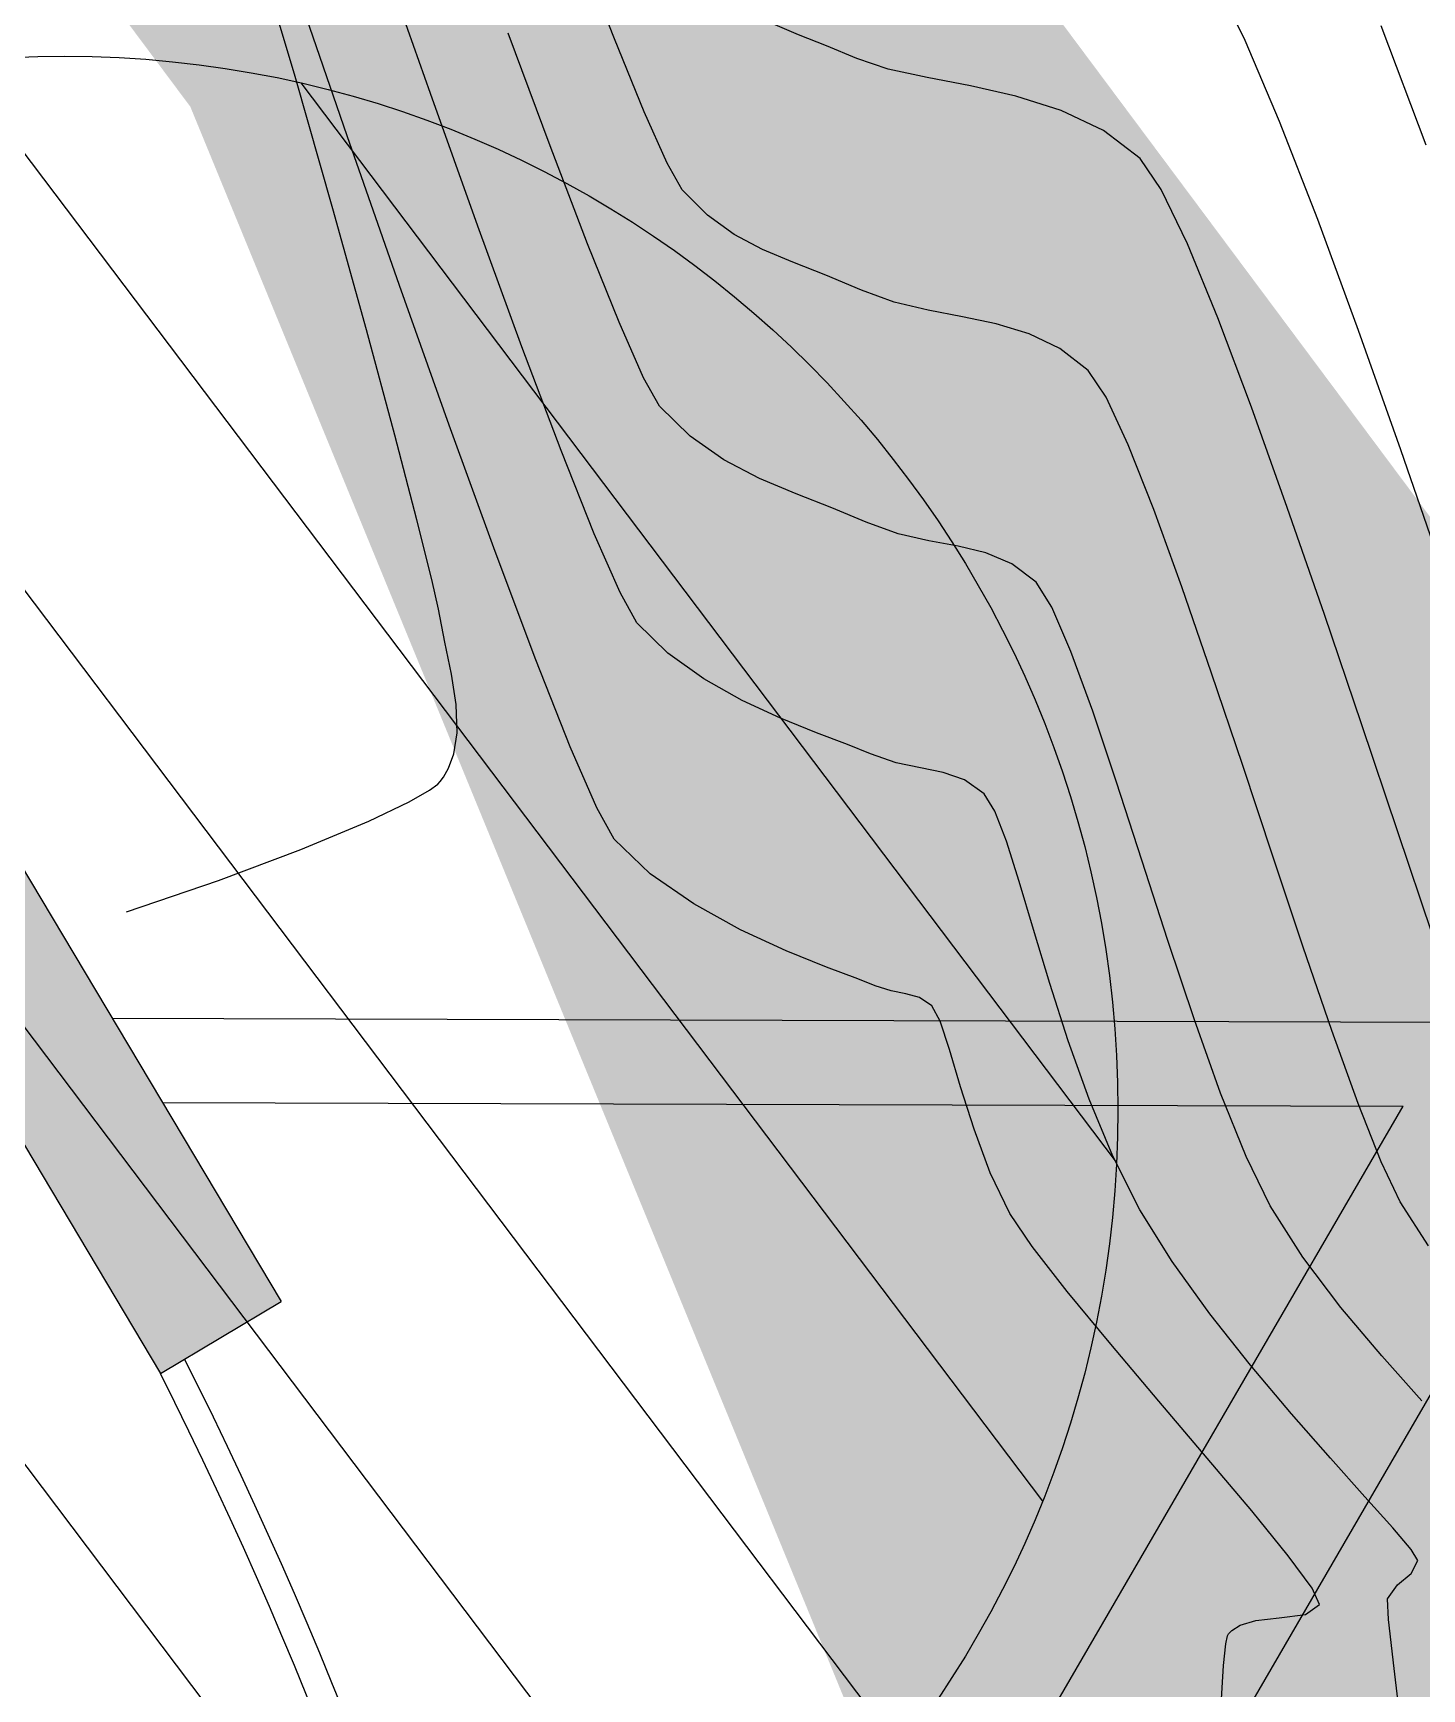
# Model space of a CAD drawing. Header units: feet. Extents: x 26064 to 27719, y 16802 to 28989.
# Drawn here: x 27529.89 to 27554.62, y 17822.44 to 17851.9 of the extents above; entities that cross this region are included whole.
import ezdxf

# ---------------------------------------------------------------- set-up
doc = ezdxf.new("R2010")
doc.units = ezdxf.units.FT
doc.header["$LTSCALE"] = 50
doc.header["$MEASUREMENT"] = 0
doc.linetypes.add('HIDDEN', pattern=[0.375, 0.25, -0.125])
doc.linetypes.add('HIDN25', pattern=[0.0938, 0.0625, -0.0313])
for name, color, linetype in [('CONT-MJR', 160, 'HIDDEN'), ('CONT-MNR', 55, 'HIDN25'), ('CURB-B', 4, 'Continuous'), ('CURB-F', 32, 'Continuous'), ('INLET PROTECTION', 1, 'HIDDEN'), ('INLET-HATCH', 9, 'Continuous'), ('INLETS-PRIVATE', 6, 'Continuous'), ('SD-OUTER', 6, 'Continuous'), ('SD-OUTER-PRIVATE', 6, 'Continuous'), ('SILT FENCE', 200, 'Continuous'), ('SILT_FENCE', 1, 'HIDDEN')]:
    doc.layers.add(name, color=color, linetype=linetype)

msp = doc.modelspace()

# ---------------------------------------------------------------- hatches: boundary and pattern name
at = {"layer": 'INLET PROTECTION', "linetype": 'Continuous'}
h = msp.add_hatch(dxfattribs=at)
h.set_pattern_fill('ANSI31', scale=37.499998, angle=262.088978, style=0)
h.set_pattern_definition([(307.088978, (51641.443, -5431.985), (3.7392183, 2.82681806), [])])
edge = h.paths.add_edge_path()
edge.add_arc((27530.4547, 17832.74124), 18.75, 0, 360)

# ---------------------------------------------------------------- linework, layer by layer
at = {"layer": 'CONT-MJR', "color": 7, "extrusion": (0.937872, 0.346982, 0)}
msp.add_line((27539.09419, 17849.89407, 635), (27538.35104, 17851.90278, 635), dxfattribs=at)
at = {"layer": 'CONT-MJR', "color": 7, "extrusion": (0.934044, 0.357158, 0)}
msp.add_line((27539.75915, 17848.15507, 635), (27539.09419, 17849.89407, 635), dxfattribs=at)
at = {"layer": 'CONT-MJR', "color": 7, "extrusion": (0.927733, 0.373244, 0)}
msp.add_line((27540.32184, 17846.75645, 635), (27539.75915, 17848.15507, 635), dxfattribs=at)
at = {"layer": 'CONT-MJR', "color": 7, "extrusion": (0.91469, 0.404156, 0)}
msp.add_line((27540.7582, 17845.76888, 635), (27540.32184, 17846.75645, 635), dxfattribs=at)
at = {"layer": 'CONT-MJR', "color": 7}
for p, q in [((27541.04415, 17845.26306, 635), (27540.7582, 17845.76888, 635)), ((27541.58757, 17844.72778, 635), (27541.04415, 17845.26306, 635)), ((27544.11456, 17843.45227, 635), (27543.47527, 17843.70118, 635)), ((27546.3609, 17842.77331, 635), (27545.83947, 17842.86953, 635)), ((27547.7501, 17842.1314, 635), (27547.31819, 17842.4567, 635)), ((27548.37065, 17840.89704, 635), (27548.03157, 17841.68817, 635)), ((27548.75701, 17839.83291, 635), (27548.37065, 17840.89704, 635)), ((27550.56795, 17834.34443, 635), (27550.0961, 17835.75155, 635)), ((27551.03528, 17833.03882, 635), (27550.56795, 17834.34443, 635)), ((27551.48773, 17831.9096, 635), (27551.03528, 17833.03882, 635)), ((27553.90344, 17828.3608, 635), (27553.17769, 17829.22176, 635))]:
    msp.add_line(p, q, dxfattribs=at)
at = {"layer": 'CONT-MJR', "color": 7, "extrusion": (-0.571396, -0.820675, 0)}
msp.add_line((27542.18905, 17844.309, 635), (27541.58757, 17844.72778, 635), dxfattribs=at)
at = {"layer": 'CONT-MJR', "color": 7, "extrusion": (-0.462537, -0.8866, 0)}
msp.add_line((27542.82585, 17843.97678, 635), (27542.18905, 17844.309, 635), dxfattribs=at)
at = {"layer": 'CONT-MJR', "color": 7, "extrusion": (-0.39066, -0.920535, 0)}
msp.add_line((27543.47527, 17843.70118, 635), (27542.82585, 17843.97678, 635), dxfattribs=at)
at = {"layer": 'CONT-MJR', "color": 7, "extrusion": (-0.383944, -0.923357, 0)}
msp.add_line((27544.72101, 17843.2001, 635), (27544.11456, 17843.45227, 635), dxfattribs=at)
at = {"layer": 'CONT-MJR', "color": 7, "extrusion": (-0.338957, -0.940802, 0)}
msp.add_line((27545.29219, 17842.99431, 635), (27544.72101, 17843.2001, 635), dxfattribs=at)
at = {"layer": 'CONT-MJR', "color": 7, "extrusion": (-0.222284, -0.974982, 0)}
msp.add_line((27545.83947, 17842.86953, 635), (27545.29219, 17842.99431, 635), dxfattribs=at)
at = {"layer": 'CONT-MJR', "color": 7, "extrusion": (-0.236479, -0.971637, 0)}
msp.add_line((27546.85446, 17842.65319, 635), (27546.3609, 17842.77331, 635), dxfattribs=at)
at = {"layer": 'CONT-MJR', "color": 7, "extrusion": (-0.390132, -0.920759, 0)}
msp.add_line((27547.31819, 17842.4567, 635), (27546.85446, 17842.65319, 635), dxfattribs=at)
at = {"layer": 'CONT-MJR', "color": 7, "extrusion": (0.844172, 0.536072, 0)}
msp.add_line((27548.03157, 17841.68817, 635), (27547.7501, 17842.1314, 635), dxfattribs=at)
at = {"layer": 'CONT-MJR', "color": 7, "extrusion": (0.948113, 0.317932, 0)}
msp.add_line((27549.18027, 17838.57069, 635), (27548.75701, 17839.83291, 635), dxfattribs=at)
at = {"layer": 'CONT-MJR', "color": 7, "extrusion": (0.951124, 0.308809, 0)}
msp.add_line((27549.63009, 17837.18527, 635), (27549.18027, 17838.57069, 635), dxfattribs=at)
at = {"layer": 'CONT-MJR', "color": 7, "extrusion": (0.951024, 0.309117, 0)}
msp.add_line((27550.0961, 17835.75155, 635), (27549.63009, 17837.18527, 635), dxfattribs=at)
at = {"layer": 'CONT-MJR', "color": 7, "extrusion": (0.899183, 0.437572, 0)}
msp.add_line((27551.91495, 17831.03168, 635), (27551.48773, 17831.9096, 635), dxfattribs=at)
at = {"layer": 'CONT-MJR', "color": 7, "extrusion": (0.842881, 0.5381, 0)}
msp.add_line((27552.49669, 17830.12045, 635), (27551.91495, 17831.03168, 635), dxfattribs=at)
at = {"layer": 'CONT-MJR', "color": 7, "extrusion": (0.797017, 0.603957, 0)}
msp.add_line((27553.17769, 17829.22176, 635), (27552.49669, 17830.12045, 635), dxfattribs=at)
at = {"layer": 'CONT-MJR', "color": 7, "extrusion": (0.744337, 0.667804, 0)}
msp.add_line((27554.61946, 17827.56273, 635), (27553.90344, 17828.3608, 635), dxfattribs=at)
at = {"layer": 'CONT-MNR', "color": 7, "extrusion": (0.958917, 0.283686, 0)}
msp.add_line((27534.55331, 17851.13013, 638), (27533.82159, 17853.60347, 638), dxfattribs=at)
at = {"layer": 'CONT-MNR', "color": 7, "extrusion": (0.943392, 0.331679, 0)}
msp.add_line((27536.96331, 17850.82912, 636), (27536.07918, 17853.34384, 636), dxfattribs=at)
at = {"layer": 'CONT-MNR', "color": 7}
for p, q in [((27540.23988, 17851.79892, 634), (27539.61667, 17853.40587, 634)), ((27554.69368, 17849.90796, 631), (27553.89476, 17852.02971, 631)), ((27545.11778, 17851.26251, 633), (27544.55646, 17851.45041, 633)), ((27546.57998, 17850.9628, 633), (27545.80726, 17851.11186, 633)), ((27552.76353, 17848.58438, 632), (27552.08444, 17850.33115, 632)), ((27536.41386, 17847.41276, 637), (27535.48342, 17850.07417, 637)), ((27550.44372, 17848.14985, 633), (27549.97742, 17849.12025, 633)), ((27542.37081, 17848.31957, 634), (27541.89702, 17848.66119, 634)), ((27544.00261, 17847.59383, 634), (27543.41699, 17847.8238, 634)), ((27546.43678, 17846.854, 634), (27545.82607, 17846.96986, 634)), ((27547.04081, 17846.72778, 634), (27546.43678, 17846.854, 634)), ((27548.17471, 17846.28962, 634), (27547.62463, 17846.55255, 634)), ((27552.22304, 17843.46224, 633), (27551.58478, 17845.24565, 633)), ((27549.84465, 17843.42662, 634), (27549.39057, 17844.57361, 634)), ((27555.00566, 17842.28409, 632), (27554.24417, 17844.48419, 632)), ((27550.3443, 17842.04985, 634), (27549.84465, 17843.42662, 634)), ((27550.87493, 17840.51278, 634), (27550.3443, 17842.04985, 634)), ((27553.54383, 17839.60879, 633), (27552.88214, 17841.55822, 633)), ((27541.19211, 17840.86913, 636), (27540.641, 17841.41025, 636)), ((27537.33884, 17840.49405, 638), (27537.22237, 17841.06252, 638)), ((27542.51642, 17840.02822, 636), (27541.83213, 17840.41127, 636)), ((27551.42194, 17838.88488, 634), (27550.87493, 17840.51278, 634)), ((27537.43889, 17839.44953, 638), (27537.42216, 17839.95371, 638)), ((27544.38841, 17839.24334, 636), (27543.83921, 17839.45271, 636)), ((27545.25836, 17838.91791, 636), (27544.80329, 17839.07494, 636)), ((27546.09628, 17838.74652, 636), (27545.69012, 17838.82858, 636)), ((27546.82268, 17838.36248, 636), (27546.47457, 17838.61129, 636)), ((27537.09599, 17838.53693, 638), (27537.13875, 17838.58169, 638)), ((27547.0132, 17838.05514, 636), (27546.82268, 17838.36248, 636)), ((27547.21949, 17837.52263, 636), (27547.0132, 17838.05514, 636)), ((27540.87837, 17836.94184, 637), (27540.23786, 17837.55745, 637)), ((27547.70292, 17835.94746, 636), (27547.44744, 17836.80629, 636)), ((27542.48278, 17835.94595, 637), (27541.65167, 17836.40402, 637)), ((27545.67529, 17834.73901, 637), (27545.43219, 17834.80752, 637)), ((27545.89526, 17834.59355, 637), (27545.67529, 17834.73901, 637)), ((27553.48189, 17832.85449, 634), (27553.01531, 17834.15095, 634)), ((27549.11785, 17831.91392, 636), (27548.69341, 17832.92937, 636)), ((27550.17333, 17830.04215, 636), (27549.59925, 17830.96267, 636)), ((27548.30204, 17829.51039, 637), (27547.67856, 17830.30951, 637)), ((27550.8429, 17829.11071, 636), (27550.17333, 17830.04215, 636)), ((27551.56443, 17828.19731, 636), (27550.8429, 17829.11071, 636)), ((27549.93606, 17827.55471, 637), (27549.07941, 17828.56816, 637)), ((27551.58884, 17825.60162, 637), (27550.7974, 17826.5419, 637)), ((27554.09949, 17825.30373, 636), (27553.60544, 17825.85517, 636)), ((27552.23579, 17824.80572, 637), (27551.58884, 17825.60162, 637)), ((27554.42785, 17824.91523, 636), (27554.09949, 17825.30373, 636)), ((27554.54699, 17824.71864, 636), (27554.42785, 17824.91523, 636)), ((27554.18385, 17824.28933, 636), (27554.42553, 17824.48891, 636)), ((27554.42553, 17824.48891, 636), (27554.54699, 17824.71864, 636)), ((27551.23711, 17823.47562, 637), (27551.38587, 17823.56874, 637)), ((27552.07951, 17823.70158, 637), (27552.54744, 17823.75933, 637)), ((27551.12869, 17823.23736, 637), (27551.1605, 17823.37992, 637)), ((27551.1605, 17823.37992, 637), (27551.17784, 17823.41463, 637)), ((27551.08705, 17822.85291, 637), (27551.12869, 17823.23736, 637)), ((27554.28165, 17821.51393, 636), (27554.12365, 17822.79693, 636))]:
    msp.add_line(p, q, dxfattribs=at)
at = {"layer": 'CONT-MNR', "color": 7, "extrusion": (0.945287, 0.326239, 0)}
msp.add_line((27535.48342, 17850.07417, 637), (27534.53018, 17852.8362, 637), dxfattribs=at)
at = {"layer": 'CONT-MNR', "color": 7, "extrusion": (0.89664, 0.44276, 0)}
msp.add_line((27551.47286, 17851.77348, 632), (27550.94883, 17852.83471, 632), dxfattribs=at)
at = {"layer": 'CONT-MNR', "color": 7, "extrusion": (-0.389759, -0.920917, 0)}
msp.add_line((27543.52054, 17851.87312, 633), (27543.06121, 17852.06753, 633), dxfattribs=at)
at = {"layer": 'CONT-MNR', "color": 7, "extrusion": (-0.36552, -0.930803, 0)}
msp.add_line((27544.01709, 17851.67813, 633), (27543.52054, 17851.87312, 633), dxfattribs=at)
at = {"layer": 'CONT-MNR', "color": 7, "extrusion": (0.925829, 0.377943, 0)}
msp.add_line((27540.76885, 17850.50314, 634), (27540.23988, 17851.79892, 634), dxfattribs=at)
at = {"layer": 'CONT-MNR', "color": 7, "extrusion": (0.388959, 0.921255, 0)}
for p, q in [((27544.55646, 17851.45041, 633), (27544.01709, 17851.67813, 633)), ((27544.63873, 17847.32525, 634), (27544.00261, 17847.59383, 634))]:
    msp.add_line(p, q, dxfattribs=at)
at = {"layer": 'CONT-MNR', "color": 7, "extrusion": (0.920655, 0.390377, 0)}
msp.add_line((27552.08444, 17850.33115, 632), (27551.47286, 17851.77348, 632), dxfattribs=at)
at = {"layer": 'CONT-MNR', "color": 7, "extrusion": (0.961507, 0.27478, 0)}
msp.add_line((27535.22635, 17848.77503, 638), (27534.55331, 17851.13013, 638), dxfattribs=at)
at = {"layer": 'CONT-MNR', "color": 7, "extrusion": (-0.213463, -0.976951, 0)}
msp.add_line((27545.80726, 17851.11186, 633), (27545.11778, 17851.26251, 633), dxfattribs=at)
at = {"layer": 'CONT-MNR', "color": 7, "extrusion": (0.941553, 0.336864, 0)}
msp.add_line((27537.80933, 17848.46444, 636), (27536.96331, 17850.82912, 636), dxfattribs=at)
at = {"layer": 'CONT-MNR', "color": 7, "extrusion": (-0.220255, -0.975442, 0)}
msp.add_line((27547.39102, 17850.77966, 633), (27546.57998, 17850.9628, 633), dxfattribs=at)
at = {"layer": 'CONT-MNR', "color": 7, "extrusion": (0.299866, 0.953981, 0)}
msp.add_line((27548.19548, 17850.5268, 633), (27547.39102, 17850.77966, 633), dxfattribs=at)
at = {"layer": 'CONT-MNR', "color": 7, "extrusion": (0.912696, 0.408639, 0)}
msp.add_line((27541.17938, 17849.58621, 634), (27540.76885, 17850.50314, 634), dxfattribs=at)
at = {"layer": 'CONT-MNR', "color": 7, "extrusion": (-0.429648, -0.902997, 0)}
msp.add_line((27548.94842, 17850.16855, 633), (27548.19548, 17850.5268, 633), dxfattribs=at)
at = {"layer": 'CONT-MNR', "color": 7, "extrusion": (-0.605348, -0.795961, 0)}
msp.add_line((27549.60494, 17849.66925, 633), (27548.94842, 17850.16855, 633), dxfattribs=at)
at = {"layer": 'CONT-MNR', "color": 7, "extrusion": (0.868931, 0.494933, 0)}
msp.add_line((27541.44729, 17849.11586, 634), (27541.17938, 17849.58621, 634), dxfattribs=at)
at = {"layer": 'CONT-MNR', "color": 7, "extrusion": (0.827513, 0.561447, 0)}
msp.add_line((27549.97742, 17849.12025, 633), (27549.60494, 17849.66925, 633), dxfattribs=at)
at = {"layer": 'CONT-MNR', "color": 7, "extrusion": (0.710955, 0.703237, 0)}
msp.add_line((27541.89702, 17848.66119, 634), (27541.44729, 17849.11586, 634), dxfattribs=at)
at = {"layer": 'CONT-MNR', "color": 7, "extrusion": (0.963683, 0.26705, 0)}
msp.add_line((27535.82343, 17846.6204, 638), (27535.22635, 17848.77503, 638), dxfattribs=at)
at = {"layer": 'CONT-MNR', "color": 7, "extrusion": (0.939068, 0.34373, 0)}
msp.add_line((27538.59362, 17846.32177, 636), (27537.80933, 17848.46444, 636), dxfattribs=at)
at = {"layer": 'CONT-MNR', "color": 7, "extrusion": (0.938478, 0.345339, 0)}
msp.add_line((27553.49012, 17846.60984, 632), (27552.76353, 17848.58438, 632), dxfattribs=at)
at = {"layer": 'CONT-MNR', "color": 7, "extrusion": (-0.46711, -0.884199, 0)}
msp.add_line((27542.87526, 17848.05307, 634), (27542.37081, 17848.31957, 634), dxfattribs=at)
at = {"layer": 'CONT-MNR', "color": 7, "extrusion": (0.389759, 0.920917, 0)}
msp.add_line((27543.41699, 17847.8238, 634), (27542.87526, 17848.05307, 634), dxfattribs=at)
at = {"layer": 'CONT-MNR', "color": 7, "extrusion": (0.924743, 0.380592, 0)}
msp.add_line((27550.98559, 17846.83325, 633), (27550.44372, 17848.14985, 633), dxfattribs=at)
at = {"layer": 'CONT-MNR', "color": 7, "extrusion": (0.942252, 0.334904, 0)}
msp.add_line((27537.29865, 17844.92341, 637), (27536.41386, 17847.41276, 637), dxfattribs=at)
at = {"layer": 'CONT-MNR', "color": 7, "extrusion": (-0.340346, -0.9403, 0)}
msp.add_line((27545.22221, 17847.11406, 634), (27544.63873, 17847.32525, 634), dxfattribs=at)
at = {"layer": 'CONT-MNR', "color": 7, "extrusion": (-0.232258, -0.972654, 0)}
msp.add_line((27545.82607, 17846.96986, 634), (27545.22221, 17847.11406, 634), dxfattribs=at)
at = {"layer": 'CONT-MNR', "color": 7, "extrusion": (0.965637, 0.259895, 0)}
msp.add_line((27536.32725, 17844.74847, 638), (27535.82343, 17846.6204, 638), dxfattribs=at)
at = {"layer": 'CONT-MNR', "color": 7, "extrusion": (0.287483, 0.957786, 0)}
msp.add_line((27547.62463, 17846.55255, 634), (27547.04081, 17846.72778, 634), dxfattribs=at)
at = {"layer": 'CONT-MNR', "color": 7, "extrusion": (0.935583, 0.353106, 0)}
msp.add_line((27551.58478, 17845.24565, 633), (27550.98559, 17846.83325, 633), dxfattribs=at)
at = {"layer": 'CONT-MNR', "color": 7, "extrusion": (0.942457, 0.334326, 0)}
msp.add_line((27554.24417, 17844.48419, 632), (27553.49012, 17846.60984, 632), dxfattribs=at)
at = {"layer": 'CONT-MNR', "color": 7, "extrusion": (0.935383, 0.353637, 0)}
msp.add_line((27539.29255, 17844.47306, 636), (27538.59362, 17846.32177, 636), dxfattribs=at)
at = {"layer": 'CONT-MNR', "color": 7, "extrusion": (-0.612193, -0.790709, 0)}
msp.add_line((27548.67752, 17845.90032, 634), (27548.17471, 17846.28962, 634), dxfattribs=at)
at = {"layer": 'CONT-MNR', "color": 7, "extrusion": (0.832201, 0.554474, 0)}
msp.add_line((27548.99666, 17845.42133, 634), (27548.67752, 17845.90032, 634), dxfattribs=at)
at = {"layer": 'CONT-MNR', "color": 7, "extrusion": (0.906878, 0.421393, 0)}
msp.add_line((27549.39057, 17844.57361, 634), (27548.99666, 17845.42133, 634), dxfattribs=at)
at = {"layer": 'CONT-MNR', "color": 7, "extrusion": (0.939847, 0.341595, 0)}
msp.add_line((27538.11493, 17842.67753, 637), (27537.29865, 17844.92341, 637), dxfattribs=at)
at = {"layer": 'CONT-MNR', "color": 7, "extrusion": (0.967596, 0.252502, 0)}
msp.add_line((27536.72051, 17843.24145, 638), (27536.32725, 17844.74847, 638), dxfattribs=at)
at = {"layer": 'CONT-MNR', "color": 7, "extrusion": (0.929158, 0.369683, 0)}
msp.add_line((27539.88251, 17842.99027, 636), (27539.29255, 17844.47306, 636), dxfattribs=at)
at = {"layer": 'CONT-MNR', "color": 7, "extrusion": (0.944984, 0.327117, 0)}
msp.add_line((27552.88214, 17841.55822, 633), (27552.22304, 17843.46224, 633), dxfattribs=at)
at = {"layer": 'CONT-MNR', "color": 7, "extrusion": (0.970045, 0.242926, 0)}
msp.add_line((27536.98593, 17842.18159, 638), (27536.72051, 17843.24145, 638), dxfattribs=at)
at = {"layer": 'CONT-MNR', "color": 7, "extrusion": (0.916091, 0.40097, 0)}
msp.add_line((27540.33987, 17841.94534, 636), (27539.88251, 17842.99027, 636), dxfattribs=at)
at = {"layer": 'CONT-MNR', "color": 7, "extrusion": (0.9362, 0.351466, 0)}
msp.add_line((27538.83985, 17840.74657, 637), (27538.11493, 17842.67753, 637), dxfattribs=at)
at = {"layer": 'CONT-MNR', "color": 7, "extrusion": (0.975247, 0.221117, 0)}
msp.add_line((27537.10621, 17841.65111, 638), (27536.98593, 17842.18159, 638), dxfattribs=at)
at = {"layer": 'CONT-MNR', "color": 7, "extrusion": (0.871474, 0.490442, 0)}
msp.add_line((27540.641, 17841.41025, 636), (27540.33987, 17841.94534, 636), dxfattribs=at)
at = {"layer": 'CONT-MNR', "color": 7, "extrusion": (0.981077, 0.193616, 0)}
msp.add_line((27537.22237, 17841.06252, 638), (27537.10621, 17841.65111, 638), dxfattribs=at)
at = {"layer": 'CONT-MNR', "color": 7, "extrusion": (0.929954, 0.367677, 0)}
msp.add_line((27539.45054, 17839.20195, 637), (27538.83985, 17840.74657, 637), dxfattribs=at)
at = {"layer": 'CONT-MNR', "color": 7, "extrusion": (0.581827, 0.813313, 0)}
msp.add_line((27541.83213, 17840.41127, 636), (27541.19211, 17840.86913, 636), dxfattribs=at)
at = {"layer": 'CONT-MNR', "color": 7, "extrusion": (0.988317, 0.15241, 0)}
msp.add_line((27537.42216, 17839.95371, 638), (27537.33884, 17840.49405, 638), dxfattribs=at)
at = {"layer": 'CONT-MNR', "color": 7, "extrusion": (-0.420206, -0.907429, 0)}
msp.add_line((27543.20033, 17839.71152, 636), (27542.51642, 17840.02822, 636), dxfattribs=at)
at = {"layer": 'CONT-MNR', "color": 7, "extrusion": (-0.375459, -0.926839, 0)}
msp.add_line((27543.83921, 17839.45271, 636), (27543.20033, 17839.71152, 636), dxfattribs=at)
at = {"layer": 'CONT-MNR', "color": 7, "extrusion": (0.94777, 0.318954, 0)}
msp.add_line((27554.18984, 17837.68915, 633), (27553.54383, 17839.60879, 633), dxfattribs=at)
at = {"layer": 'CONT-MNR', "color": 7, "extrusion": (0.988441, -0.151606, 0)}
msp.add_line((27537.38185, 17839.0776, 638), (27537.43889, 17839.44953, 638), dxfattribs=at)
at = {"layer": 'CONT-MNR', "color": 7, "extrusion": (0.916737, 0.399492, 0)}
msp.add_line((27539.92417, 17838.1151, 637), (27539.45054, 17839.20195, 637), dxfattribs=at)
at = {"layer": 'CONT-MNR', "color": 7, "extrusion": (-0.376098, -0.92658, 0)}
msp.add_line((27544.80329, 17839.07494, 636), (27544.38841, 17839.24334, 636), dxfattribs=at)
at = {"layer": 'CONT-MNR', "color": 7, "extrusion": (0.938243, -0.345976, 0)}
msp.add_line((27537.28674, 17838.81967, 638), (27537.38185, 17839.0776, 638), dxfattribs=at)
at = {"layer": 'CONT-MNR', "color": 7, "extrusion": (-0.202607, -0.97926, 0)}
msp.add_line((27545.69012, 17838.82858, 636), (27545.25836, 17838.91791, 636), dxfattribs=at)
at = {"layer": 'CONT-MNR', "color": 7, "extrusion": (0.810495, -0.585745, 0)}
msp.add_line((27537.13875, 17838.58169, 638), (27537.1944, 17838.65869, 638), dxfattribs=at)
at = {"layer": 'CONT-MNR', "color": 7, "extrusion": (0.867428, -0.497562, 0)}
msp.add_line((27537.1944, 17838.65869, 638), (27537.28674, 17838.81967, 638), dxfattribs=at)
at = {"layer": 'CONT-MNR', "color": 7, "extrusion": (0.336611, 0.941644, 0)}
msp.add_line((27546.47457, 17838.61129, 636), (27546.09628, 17838.74652, 636), dxfattribs=at)
at = {"layer": 'CONT-MNR', "color": 7, "extrusion": (0.948848, 0.315734, 0)}
msp.add_line((27551.97074, 17837.23562, 634), (27551.42194, 17838.88488, 634), dxfattribs=at)
at = {"layer": 'CONT-MNR', "color": 7, "extrusion": (-0.495342, 0.868698, 0)}
msp.add_line((27536.58608, 17838.22101, 638), (27536.94903, 17838.42796, 638), dxfattribs=at)
at = {"layer": 'CONT-MNR', "color": 7, "extrusion": (0.5956, -0.803281, 0)}
msp.add_line((27536.94903, 17838.42796, 638), (27537.09599, 17838.53693, 638), dxfattribs=at)
at = {"layer": 'CONT-MNR', "color": 7, "extrusion": (0.430503, -0.902589, 0)}
msp.add_line((27535.8672, 17837.87813, 638), (27536.58608, 17838.22101, 638), dxfattribs=at)
at = {"layer": 'CONT-MNR', "color": 7, "extrusion": (0.871566, 0.490278, 0)}
msp.add_line((27540.23786, 17837.55745, 637), (27539.92417, 17838.1151, 637), dxfattribs=at)
at = {"layer": 'CONT-MNR', "color": 7, "extrusion": (0.385635, -0.922652, 0)}
msp.add_line((27534.65755, 17837.37254, 638), (27535.8672, 17837.87813, 638), dxfattribs=at)
at = {"layer": 'CONT-MNR', "color": 7, "extrusion": (0.952918, 0.303229, 0)}
msp.add_line((27547.44744, 17836.80629, 636), (27547.21949, 17837.52263, 636), dxfattribs=at)
at = {"layer": 'CONT-MNR', "color": 7, "extrusion": (0.947545, 0.319621, 0)}
msp.add_line((27554.80195, 17835.8745, 633), (27554.18984, 17837.68915, 633), dxfattribs=at)
at = {"layer": 'CONT-MNR', "color": 7, "extrusion": (0.351462, -0.936202, 0)}
msp.add_line((27533.18855, 17836.82106, 638), (27534.65755, 17837.37254, 638), dxfattribs=at)
at = {"layer": 'CONT-MNR', "color": 7, "extrusion": (0.948278, 0.317442, 0)}
msp.add_line((27552.50673, 17835.63449, 634), (27551.97074, 17837.23562, 634), dxfattribs=at)
at = {"layer": 'CONT-MNR', "color": 7, "extrusion": (-0.570966, -0.820974, 0)}
msp.add_line((27541.65167, 17836.40402, 637), (27540.87837, 17836.94184, 637), dxfattribs=at)
at = {"layer": 'CONT-MNR', "color": 7, "extrusion": (0.321214, -0.947007, 0)}
msp.add_line((27531.55264, 17836.26617, 638), (27533.18855, 17836.82106, 638), dxfattribs=at)
at = {"layer": 'CONT-MNR', "color": 7, "extrusion": (-0.419735, -0.907647, 0)}
msp.add_line((27543.29671, 17835.56956, 637), (27542.48278, 17835.94595, 637), dxfattribs=at)
at = {"layer": 'CONT-MNR', "color": 7, "extrusion": (0.957578, 0.288175, 0)}
msp.add_line((27547.99182, 17834.98747, 636), (27547.70292, 17835.94746, 636), dxfattribs=at)
at = {"layer": 'CONT-MNR', "color": 7, "extrusion": (-0.375901, -0.92666, 0)}
msp.add_line((27544.01847, 17835.27677, 637), (27543.29671, 17835.56956, 637), dxfattribs=at)
at = {"layer": 'CONT-MNR', "color": 7, "extrusion": (0.945957, 0.324291, 0)}
msp.add_line((27553.01531, 17834.15095, 634), (27552.50673, 17835.63449, 634), dxfattribs=at)
at = {"layer": 'CONT-MNR', "color": 7, "extrusion": (-0.350022, -0.936742, 0)}
msp.add_line((27544.57309, 17835.06954, 637), (27544.01847, 17835.27677, 637), dxfattribs=at)
at = {"layer": 'CONT-MNR', "color": 7, "extrusion": (-0.357854, -0.933777, 0)}
msp.add_line((27544.88556, 17834.94978, 637), (27544.57309, 17835.06954, 637), dxfattribs=at)
at = {"layer": 'CONT-MNR', "color": 7, "extrusion": (-0.308522, -0.951217, 0)}
msp.add_line((27545.16821, 17834.85811, 637), (27544.88556, 17834.94978, 637), dxfattribs=at)
at = {"layer": 'CONT-MNR', "color": 7, "extrusion": (0.188205, 0.98213, 0)}
msp.add_line((27545.43219, 17834.80752, 637), (27545.16821, 17834.85811, 637), dxfattribs=at)
at = {"layer": 'CONT-MNR', "color": 7, "extrusion": (0.951918, 0.306352, 0)}
msp.add_line((27548.32002, 17833.96766, 636), (27547.99182, 17834.98747, 636), dxfattribs=at)
at = {"layer": 'CONT-MNR', "color": 7, "extrusion": (0.882992, 0.469388, 0)}
msp.add_line((27546.04092, 17834.31954, 637), (27545.89526, 17834.59355, 637), dxfattribs=at)
at = {"layer": 'CONT-MNR', "color": 7, "extrusion": (0.949421, 0.314007, 0)}
msp.add_line((27546.20764, 17833.81546, 637), (27546.04092, 17834.31954, 637), dxfattribs=at)
at = {"layer": 'CONT-MNR', "color": 7, "extrusion": (0.941004, 0.338396, 0)}
msp.add_line((27548.69341, 17832.92937, 636), (27548.32002, 17833.96766, 636), dxfattribs=at)
at = {"layer": 'CONT-MNR', "color": 7, "extrusion": (0.958467, 0.285202, 0)}
msp.add_line((27546.40533, 17833.15108, 637), (27546.20764, 17833.81546, 637), dxfattribs=at)
at = {"layer": 'CONT-MNR', "color": 7, "extrusion": (0.953511, 0.301359, 0)}
msp.add_line((27546.64393, 17832.39615, 637), (27546.40533, 17833.15108, 637), dxfattribs=at)
at = {"layer": 'CONT-MNR', "color": 7, "extrusion": (0.930311, 0.366772, 0)}
msp.add_line((27553.89187, 17831.81458, 634), (27553.48189, 17832.85449, 634), dxfattribs=at)
at = {"layer": 'CONT-MNR', "color": 7, "extrusion": (0.936912, 0.349567, 0)}
msp.add_line((27546.93336, 17831.62042, 637), (27546.64393, 17832.39615, 637), dxfattribs=at)
at = {"layer": 'CONT-MNR', "color": 7, "extrusion": (0.892253, 0.451535, 0)}
msp.add_line((27549.59925, 17830.96267, 636), (27549.11785, 17831.91392, 636), dxfattribs=at)
at = {"layer": 'CONT-MNR', "color": 7, "extrusion": (0.900876, 0.434076, 0)}
msp.add_line((27547.28354, 17830.89365, 637), (27546.93336, 17831.62042, 637), dxfattribs=at)
at = {"layer": 'CONT-MNR', "color": 7, "extrusion": (0.903429, 0.428738, 0)}
msp.add_line((27554.23066, 17831.1007, 634), (27553.89187, 17831.81458, 634), dxfattribs=at)
at = {"layer": 'CONT-MNR', "color": 7, "extrusion": (0.838465, 0.544955, 0)}
msp.add_line((27554.73717, 17830.32139, 634), (27554.23066, 17831.1007, 634), dxfattribs=at)
at = {"layer": 'CONT-MNR', "color": 7, "extrusion": (0.828375, 0.560173, 0)}
msp.add_line((27547.67856, 17830.30951, 637), (27547.28354, 17830.89365, 637), dxfattribs=at)
at = {"layer": 'CONT-MNR', "color": 7, "extrusion": (0.771362, 0.636397, 0)}
msp.add_line((27549.07941, 17828.56816, 637), (27548.30204, 17829.51039, 637), dxfattribs=at)
at = {"layer": 'CONT-MNR', "color": 7, "extrusion": (0.764749, 0.644328, 0)}
msp.add_line((27552.29438, 17827.33094, 636), (27551.56443, 17828.19731, 636), dxfattribs=at)
at = {"layer": 'CONT-MNR', "color": 7, "extrusion": (0.76177, 0.647847, 0)}
msp.add_line((27550.7974, 17826.5419, 637), (27549.93606, 17827.55471, 637), dxfattribs=at)
at = {"layer": 'CONT-MNR', "color": 7, "extrusion": (0.751034, 0.660264, 0)}
msp.add_line((27552.98923, 17826.54056, 636), (27552.29438, 17827.33094, 636), dxfattribs=at)
at = {"layer": 'CONT-MNR', "color": 7, "extrusion": (0.743639, 0.668581, 0)}
msp.add_line((27553.60544, 17825.85517, 636), (27552.98923, 17826.54056, 636), dxfattribs=at)
at = {"layer": 'CONT-MNR', "color": 7, "extrusion": (0.804542, 0.593896, 0)}
msp.add_line((27552.66365, 17824.2261, 637), (27552.23579, 17824.80572, 637), dxfattribs=at)
at = {"layer": 'CONT-MNR', "color": 7, "extrusion": (0.908364, 0.418181, 0)}
msp.add_line((27552.79784, 17823.93463, 637), (27552.66365, 17824.2261, 637), dxfattribs=at)
at = {"layer": 'CONT-MNR', "color": 7, "extrusion": (0.819, -0.573794, 0)}
msp.add_line((27554.00606, 17824.03557, 636), (27554.18385, 17824.28933, 636), dxfattribs=at)
at = {"layer": 'CONT-MNR', "color": 7, "extrusion": (0.573499, -0.819206, 0)}
msp.add_line((27552.54744, 17823.75933, 637), (27552.79784, 17823.93463, 637), dxfattribs=at)
at = {"layer": 'CONT-MNR', "color": 7, "extrusion": (0.998327, 0.057817, 0)}
msp.add_line((27554.0272, 17823.67069, 636), (27554.00606, 17824.03557, 636), dxfattribs=at)
at = {"layer": 'CONT-MNR', "color": 7, "extrusion": (0.286739, -0.958009, 0)}
msp.add_line((27551.38587, 17823.56874, 637), (27551.66393, 17823.65197, 637), dxfattribs=at)
at = {"layer": 'CONT-MNR', "color": 7, "extrusion": (0.118541, -0.992949, 0)}
msp.add_line((27551.66393, 17823.65197, 637), (27552.07951, 17823.70158, 637), dxfattribs=at)
at = {"layer": 'CONT-MNR', "color": 7, "extrusion": (0.993963, 0.109717, 0)}
msp.add_line((27554.12365, 17822.79693, 636), (27554.0272, 17823.67069, 636), dxfattribs=at)
at = {"layer": 'CONT-MNR', "color": 7, "extrusion": (0.71715, -0.696919, 0)}
msp.add_line((27551.17784, 17823.41463, 637), (27551.23711, 17823.47562, 637), dxfattribs=at)
at = {"layer": 'CONT-MNR', "color": 7, "extrusion": (0.998253, -0.059077, 0)}
msp.add_line((27551.0399, 17822.05618, 637), (27551.08705, 17822.85291, 637), dxfattribs=at)
at = {"layer": 'CURB-B', "color": 7, "flags": 128}
msp.add_lwpolyline([(27541.08317, 17792.87374, 0.11649629), (27532.58631, 17828.30398)], format="xyb", dxfattribs=at)
at = {"layer": 'CURB-F', "color": 7}
msp.add_line((27527.03358, 17836.63575), (27532.15581, 17828.04723), dxfattribs=at)
msp.add_arc((27461.83363, 17792.60216), 78.75, 0.1972993, 26.7498542, dxfattribs=at)
at = {"layer": 'INLET PROTECTION', "color": 7, "linetype": 'Continuous'}
msp.add_circle((27530.4547, 17832.74124), 18.75, dxfattribs=at)
at = {"layer": 'INLET-HATCH', "color": 7}
msp.add_solid([(27529.18071, 17837.91631), (27534.30294, 17829.32779), (27527.03358, 17836.63575), (27532.15581, 17828.04723)], dxfattribs=at)
at = {"layer": 'INLETS-PRIVATE', "color": 7}
for p, q in [((27529.18071, 17837.91631), (27534.30294, 17829.32779)), ((27527.03358, 17836.63575), (27532.15581, 17828.04723)), ((27532.15581, 17828.04723), (27534.30294, 17829.32779))]:
    msp.add_line(p, q, dxfattribs=at)
at = {"layer": 'SD-OUTER', "color": 7}
for p, q in [((27538.06851, 17798.93351), (27558.92607, 17834.81758)), ((27535.07087, 17799.74611), (27554.28702, 17832.80625))]:
    msp.add_line(p, q, dxfattribs=at)
at = {"layer": 'SD-OUTER-PRIVATE', "color": 7}
for p, q in [((27531.29374, 17834.37336), (27555.15742, 17834.30371)), ((27532.18991, 17832.87074), (27554.28702, 17832.80625))]:
    msp.add_line(p, q, dxfattribs=at)
at = {"layer": 'SILT FENCE', "linetype": 'Continuous', "const_width": 10, "flags": 128}
msp.add_lwpolyline([(27571.18993, 17113.92892), (27571.18993, 17648.08742), (27565.85877, 17658.64102), (27561.96805, 17673.0828), (27561.96805, 17792.50513), (27529.07287, 17872.54221), (27515.83663, 17965.7443), (27485.76855, 17981.4147), (26810.18741, 17983.35403), (26801.24797, 17983.84578), (26736.9852, 17997.16402), (26717.6278, 17998.68722), (26707.45353, 17998.94141), (26541.31565, 17998.97573), (26439.41486, 17996.83872), (26373.56271, 17989.8501), (26343.25903, 17981.11433), (26323.44511, 17981.69672), (26251.9082, 18008.79492), (26227.05969, 18020.52676)], dxfattribs=at)
at = {"layer": 'SILT_FENCE', "color": 3, "linetype": 'Continuous', "flags": 128}
msp.add_lwpolyline([(27533.53572, 17929.25579, 13.33, 13.33, 0), (27526.85733, 17911.67789, 13.33, 13.33, 0), (27526.92654, 17901.15946, 13.33, 13.33, 0), (27527.68261, 17882.34328, 13.33, 13.33, 0), (27530.72543, 17864.13117, 13.33, 13.33, 0), (27536.80749, 17856.21764, 13.33, 13.33, 0), (27552.79872, 17834.78277, 13.33, 13.33, 0), (27555.09346, 17829.87176, 13.33, 13.33, 0), (27571.56538, 17801.6497, 13.33333, 13.33333, 0)], format="xyseb", dxfattribs=at)

doc.saveas('drawing.dxf')
